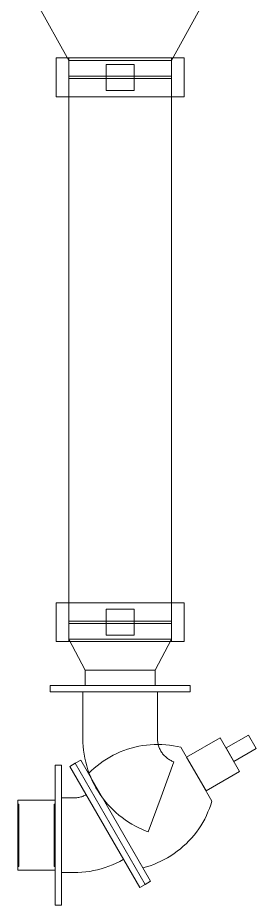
# Model space of a CAD drawing. Header units: metres. Extents: x 63 to 378, y -27 to 78.
# Drawn here: x 160.161 to 160.551, y 35.06 to 36.51 of the extents above; entities that cross this region are included whole.
import ezdxf

# ---------------------------------------------------------------- set-up
doc = ezdxf.new("R2010")
doc.units = ezdxf.units.M
doc.layers.add('P-PIPE', color=7, linetype='Continuous', lineweight=18)

# ---------------------------------------------------------------- blocks, each defined once
blk = doc.blocks.new('Multi-Purpose Valve - Angle - 3-12 Inch - Flanged - 4_-2385580-SEC 9')
at = {"layer": 'P-PIPE', "color": 11, "true_color": 0xff8080}
for p, q in [((74.6531, 35.4186), (74.6531, 35.4085)), ((74.7674, 35.4186), (74.6531, 35.4186)), ((74.6531, 35.4085), (74.7674, 35.4085)), ((74.7064, 35.4085), (74.7064, 35.3323)), ((74.7674, 35.4085), (74.7064, 35.4085)), ((74.8817, 35.4186), (74.7674, 35.4186)), ((74.7674, 35.4085), (74.8817, 35.4085)), ((74.8284, 35.4085), (74.7674, 35.4085)), ((74.8284, 35.3323), (74.8284, 35.4085)), ((74.8817, 35.4085), (74.8817, 35.4186)), ((74.9311, 35.3332), (74.8761, 35.3015)), ((74.9628, 35.2782), (74.9311, 35.3332)), ((74.9628, 35.2782), (74.9311, 35.3332)), ((74.9773, 35.3378), (74.9406, 35.3167)), ((74.99, 35.3158), (74.9773, 35.3378)), ((74.99, 35.3158), (74.9773, 35.3378)), ((74.8666, 35.318), (74.9174, 35.23)), ((74.8666, 35.318), (74.9174, 35.23)), ((74.9406, 35.3167), (74.9533, 35.2947)), ((74.9406, 35.3167), (74.9533, 35.2947)), ((74.9533, 35.2947), (74.99, 35.3158)), ((74.6714, 35.2883), (74.6612, 35.2883)), ((74.6612, 35.2883), (74.6612, 35.0597)), ((74.6612, 35.2883), (74.6612, 35.0597)), ((74.6714, 35.0597), (74.6714, 35.2883)), ((74.6714, 35.0597), (74.6714, 35.2883)), ((74.6854, 35.2866), (74.6941, 35.2917)), ((74.6941, 35.2917), (74.6854, 35.2866)), ((74.7029, 35.2967), (74.6941, 35.2917)), ((74.7029, 35.2967), (74.6941, 35.2917)), ((74.8084, 35.0937), (74.6941, 35.2917)), ((74.6941, 35.2917), (74.8084, 35.0937)), ((74.6941, 35.2917), (74.8084, 35.0937)), ((74.8084, 35.0937), (74.6941, 35.2917)), ((74.8172, 35.0988), (74.7029, 35.2967)), ((74.7029, 35.2967), (74.8172, 35.0988)), ((74.8343, 35.2368), (74.8551, 35.2941)), ((74.9079, 35.2465), (74.8761, 35.3015)), ((74.9079, 35.2465), (74.8761, 35.3015)), ((74.6854, 35.2866), (74.7997, 35.0887)), ((74.7997, 35.0887), (74.6854, 35.2866)), ((74.8045, 35.1208), (74.7156, 35.2747)), ((74.8045, 35.1208), (74.7156, 35.2747)), ((74.9079, 35.2465), (74.9628, 35.2782)), ((74.6917, 35.235), (74.6714, 35.235)), ((74.6714, 35.1131), (74.6714, 35.235)), ((74.6714, 35.1131), (74.6714, 35.235)), ((74.773, 35.1348), (74.712, 35.2404)), ((74.773, 35.1348), (74.712, 35.2404)), ((74.8134, 35.1795), (74.8343, 35.2368)), ((74.6714, 35.1131), (74.6917, 35.1131)), ((74.8084, 35.0937), (74.7997, 35.0887)), ((74.8084, 35.0937), (74.7997, 35.0887)), ((74.8084, 35.0937), (74.8172, 35.0988)), ((74.8172, 35.0988), (74.8084, 35.0937)), ((74.6612, 35.0597), (74.6714, 35.0597))]:
    blk.add_line(p, q, dxfattribs=at)
at = {"layer": 'P-PIPE', "color": 11, "true_color": 0xff8080, "flags": 128}
for points in [[(74.7064, 35.3323), (74.7066, 35.3258), (74.707, 35.3193), (74.7076, 35.3128), (74.7085, 35.3064), (74.7097, 35.3), (74.7111, 35.2936), (74.7128, 35.2874), (74.7147, 35.2811), (74.7169, 35.275), (74.7193, 35.269), (74.7219, 35.263), (74.7248, 35.2572), (74.7279, 35.2515), (74.7313, 35.2459), (74.7348, 35.2405), (74.7386, 35.2352), (74.7426, 35.2301), (74.7468, 35.2251), (74.7512, 35.2203), (74.7558, 35.2157), (74.7605, 35.2112), (74.7654, 35.207), (74.7705, 35.2029), (74.7758, 35.1991), (74.7812, 35.1955), (74.7867, 35.1921), (74.7924, 35.1889), (74.7982, 35.186), (74.8041, 35.1832), (74.8101, 35.1808), (74.8134, 35.1795)], [(74.8551, 35.2941), (74.8536, 35.2947), (74.8521, 35.2953), (74.8506, 35.296), (74.8492, 35.2968), (74.8478, 35.2976), (74.8464, 35.2985), (74.8451, 35.2994), (74.8438, 35.3004), (74.8425, 35.3014), (74.8413, 35.3025), (74.8402, 35.3036), (74.839, 35.3048), (74.838, 35.306), (74.8369, 35.3073), (74.836, 35.3086), (74.8351, 35.31), (74.8342, 35.3113), (74.8334, 35.3127), (74.8326, 35.3142), (74.8319, 35.3156), (74.8313, 35.3171), (74.8307, 35.3187), (74.8302, 35.3202), (74.8298, 35.3218), (74.8294, 35.3233), (74.829, 35.3249), (74.8288, 35.3265), (74.8286, 35.3282), (74.8284, 35.3298), (74.8284, 35.3314), (74.8284, 35.3323)], [(74.7156, 35.2747), (74.7201, 35.2792), (74.7248, 35.2835), (74.7296, 35.2875), (74.7346, 35.2914), (74.7398, 35.2951), (74.7451, 35.2985), (74.7505, 35.3018), (74.7561, 35.3048), (74.7618, 35.3076), (74.7676, 35.3102), (74.7735, 35.3125), (74.7794, 35.3146), (74.7855, 35.3164), (74.7916, 35.3181), (74.7978, 35.3194), (74.804, 35.3205), (74.8103, 35.3214), (74.8166, 35.322), (74.8229, 35.3224), (74.8293, 35.3225), (74.8356, 35.3224), (74.8419, 35.322), (74.8482, 35.3213), (74.8545, 35.3204), (74.8607, 35.3193), (74.8666, 35.318)], [(74.712, 35.2404), (74.7106, 35.2396), (74.7091, 35.2389), (74.7077, 35.2383), (74.7062, 35.2376), (74.7046, 35.2371), (74.7031, 35.2366), (74.7015, 35.2362), (74.6999, 35.2358), (74.6983, 35.2355), (74.6967, 35.2353), (74.6951, 35.2351), (74.6935, 35.235), (74.6918, 35.235), (74.6917, 35.235)], [(74.9174, 35.23), (74.9155, 35.2239), (74.9134, 35.218), (74.911, 35.2121), (74.9084, 35.2063), (74.9056, 35.2006), (74.9025, 35.1951), (74.8993, 35.1897), (74.8958, 35.1844), (74.8921, 35.1792), (74.8882, 35.1743), (74.8841, 35.1694), (74.8798, 35.1648), (74.8754, 35.1603), (74.8707, 35.156), (74.8659, 35.1519), (74.8609, 35.1479), (74.8558, 35.1442), (74.8505, 35.1407), (74.8451, 35.1374), (74.8396, 35.1343), (74.8339, 35.1315), (74.8282, 35.1288), (74.8223, 35.1265), (74.8164, 35.1243), (74.8103, 35.1224), (74.8045, 35.1208)], [(74.6917, 35.1131), (74.6982, 35.1132), (74.7047, 35.1136), (74.7112, 35.1142), (74.7176, 35.1151), (74.724, 35.1163), (74.7303, 35.1177), (74.7366, 35.1194), (74.7428, 35.1213), (74.749, 35.1235), (74.755, 35.1259), (74.7609, 35.1286), (74.7668, 35.1314), (74.7725, 35.1346), (74.773, 35.1348)]]:
    blk.add_lwpolyline(points, dxfattribs=at)
blk = doc.blocks.new('Victaulic-IPS-Reducer No 50-51 - AC-2417794-SEC 9')
at = {"layer": 'P-PIPE', "color": 11, "true_color": 0xff8080}
for p, q in [((74.6833, 35.5202), (74.6833, 35.4944)), ((74.7674, 35.5202), (74.6833, 35.5202)), ((74.8515, 35.5202), (74.7674, 35.5202)), ((74.8515, 35.4944), (74.8515, 35.5202)), ((74.6833, 35.4944), (74.7674, 35.4944)), ((74.6833, 35.4944), (74.7103, 35.4437)), ((74.7674, 35.4944), (74.6833, 35.4944)), ((74.7674, 35.4944), (74.8515, 35.4944)), ((74.8515, 35.4944), (74.7674, 35.4944)), ((74.8246, 35.4437), (74.8515, 35.4944)), ((74.7103, 35.4437), (74.7103, 35.4186)), ((74.7674, 35.4437), (74.7103, 35.4437)), ((74.7103, 35.4437), (74.7674, 35.4437)), ((74.8246, 35.4437), (74.7674, 35.4437)), ((74.7674, 35.4437), (74.8246, 35.4437)), ((74.8246, 35.4186), (74.8246, 35.4437)), ((74.7103, 35.4186), (74.7674, 35.4186)), ((74.7674, 35.4186), (74.8246, 35.4186))]:
    blk.add_line(p, q, dxfattribs=at)
blk = doc.blocks.new('Victaulic-IPS-Rigid Coupling Style 07-W07-107 - AC-V71-SEC 9')
at = {"layer": 'P-PIPE', "color": 11, "true_color": 0xff8080}
for p, q in [((73.3832, 35.3728), (73.3832, 35.3093)), ((73.488, 35.3728), (73.3832, 35.3728)), ((73.4038, 35.3728), (73.4038, 35.3093)), ((73.4038, 35.3728), (73.488, 35.3728)), ((73.5108, 35.3622), (73.4651, 35.3622)), ((73.4651, 35.3622), (73.4651, 35.3199)), ((73.4651, 35.3199), (73.4651, 35.3622)), ((73.4651, 35.3622), (73.4651, 35.3199)), ((73.4651, 35.3622), (73.4651, 35.3199)), ((73.4651, 35.3622), (73.488, 35.3622)), ((73.4651, 35.3622), (73.488, 35.3622)), ((73.5927, 35.3728), (73.488, 35.3728)), ((73.488, 35.3728), (73.5721, 35.3728)), ((73.488, 35.3622), (73.5108, 35.3622)), ((73.488, 35.3622), (73.5108, 35.3622)), ((73.5108, 35.3199), (73.5108, 35.3622)), ((73.5108, 35.3199), (73.5108, 35.3622)), ((73.5108, 35.3199), (73.5108, 35.3622)), ((73.5108, 35.3622), (73.5108, 35.3199)), ((73.5721, 35.3093), (73.5721, 35.3728)), ((73.5927, 35.3093), (73.5927, 35.3728)), ((73.4651, 35.3199), (73.5108, 35.3199)), ((73.488, 35.3199), (73.4651, 35.3199)), ((73.488, 35.3199), (73.4651, 35.3199)), ((73.5108, 35.3199), (73.488, 35.3199)), ((73.5108, 35.3199), (73.488, 35.3199)), ((73.3832, 35.3093), (73.488, 35.3093)), ((73.488, 35.3093), (73.4038, 35.3093)), ((73.488, 35.3093), (73.5927, 35.3093)), ((73.5721, 35.3093), (73.488, 35.3093))]:
    blk.add_line(p, q, dxfattribs=at)
blk = doc.blocks.new('Victaulic-IPS-Reducer No 50-51 - AC-2389675-SEC 9')
at = {"layer": 'P-PIPE', "color": 11, "true_color": 0xff8080}
for p, q in [((74.6309, 36.5664), (74.6309, 36.5344)), ((74.7674, 36.5664), (74.6309, 36.5664)), ((74.9039, 36.5664), (74.7674, 36.5664)), ((74.9039, 36.5344), (74.9039, 36.5664)), ((74.6309, 36.5344), (74.7674, 36.5344)), ((74.6309, 36.5344), (74.6833, 36.4398)), ((74.7674, 36.5344), (74.6309, 36.5344)), ((74.7674, 36.5344), (74.9039, 36.5344)), ((74.9039, 36.5344), (74.7674, 36.5344)), ((74.8515, 36.4398), (74.9039, 36.5344)), ((74.6833, 36.4398), (74.6833, 36.414)), ((74.7674, 36.4398), (74.6833, 36.4398)), ((74.6833, 36.4398), (74.7674, 36.4398)), ((74.8515, 36.4398), (74.7674, 36.4398)), ((74.7674, 36.4398), (74.8515, 36.4398)), ((74.8515, 36.414), (74.8515, 36.4398)), ((74.6833, 36.414), (74.7674, 36.414)), ((74.7674, 36.414), (74.8515, 36.414))]:
    blk.add_line(p, q, dxfattribs=at)
blk = doc.blocks.new('Victaulic-IPS-Rigid Coupling Style 07-W07-107 - AC-2583997-SEC 9')
at = {"layer": 'P-PIPE', "color": 11, "true_color": 0xff8080}
for p, q in [((73.3832, 35.8359), (73.3832, 35.7724)), ((73.488, 35.8359), (73.3832, 35.8359)), ((73.4038, 35.8359), (73.4038, 35.7724)), ((73.4038, 35.8359), (73.488, 35.8359)), ((73.5108, 35.8254), (73.4651, 35.8254)), ((73.4651, 35.8254), (73.4651, 35.783)), ((73.4651, 35.8254), (73.4651, 35.783)), ((73.4651, 35.8254), (73.4651, 35.783)), ((73.4651, 35.783), (73.4651, 35.8254)), ((73.4651, 35.8254), (73.488, 35.8254)), ((73.4651, 35.8254), (73.488, 35.8254)), ((73.5927, 35.8359), (73.488, 35.8359)), ((73.488, 35.8359), (73.5721, 35.8359)), ((73.488, 35.8254), (73.5108, 35.8254)), ((73.488, 35.8254), (73.5108, 35.8254)), ((73.5108, 35.783), (73.5108, 35.8254)), ((73.5108, 35.8254), (73.5108, 35.783)), ((73.5108, 35.783), (73.5108, 35.8254)), ((73.5108, 35.783), (73.5108, 35.8254)), ((73.5721, 35.7724), (73.5721, 35.8359)), ((73.5927, 35.7724), (73.5927, 35.8359)), ((73.4651, 35.783), (73.5108, 35.783)), ((73.488, 35.783), (73.4651, 35.783)), ((73.488, 35.783), (73.4651, 35.783)), ((73.5108, 35.783), (73.488, 35.783)), ((73.5108, 35.783), (73.488, 35.783)), ((73.3832, 35.7724), (73.488, 35.7724)), ((73.488, 35.7724), (73.4038, 35.7724)), ((73.488, 35.7724), (73.5927, 35.7724)), ((73.5721, 35.7724), (73.488, 35.7724))]:
    blk.add_line(p, q, dxfattribs=at)
blk = doc.blocks.new('Non-Connector - AC-V74-SEC 9')
at = {"layer": 'P-PIPE', "color": 11, "true_color": 0xff8080}
for p, q in [((74.4723, 35.2248), (74.4707, 35.2248)), ((74.4707, 35.2248), (74.4707, 35.174)), ((74.4723, 35.174), (74.4723, 35.2248)), ((74.4707, 35.174), (74.4707, 35.1232)), ((74.4723, 35.1232), (74.4723, 35.174)), ((74.4707, 35.1232), (74.4723, 35.1232))]:
    blk.add_line(p, q, dxfattribs=at)
blk = doc.blocks.new('Non-Connector - AC-2603212-SEC 9')
at = {"layer": 'P-PIPE', "color": 11, "true_color": 0xff8080}
for p, q in [((73.8357, 35.2248), (73.8341, 35.2248)), ((73.8341, 35.2248), (73.8341, 35.174)), ((73.8357, 35.174), (73.8357, 35.2248)), ((73.8341, 35.174), (73.8341, 35.1232)), ((73.8357, 35.1232), (73.8357, 35.174)), ((73.8341, 35.1232), (73.8357, 35.1232))]:
    blk.add_line(p, q, dxfattribs=at)

msp = doc.modelspace()

# ---------------------------------------------------------------- linework, layer by layer
at = {"layer": 'P-PIPE', "color": 11, "true_color": 0xff8080}
for p, q in [((160.2448, 36.4102), (160.2448, 35.524)), ((160.413, 36.4102), (160.2448, 36.4102)), ((160.413, 35.524), (160.413, 36.4102)), ((160.2448, 35.524), (160.413, 35.524)), ((160.2227, 35.2312), (160.1615, 35.2312)), ((160.1615, 35.2312), (160.1615, 35.1169)), ((160.2227, 35.1169), (160.2227, 35.2312)), ((160.1615, 35.1169), (160.2227, 35.1169))]:
    msp.add_line(p, q, dxfattribs=at)

# ---------------------------------------------------------------- block references
for name, p in [('Victaulic-IPS-Reducer No 50-51 - AC-2389675-SEC 9', (85.5615, 0)), ('Victaulic-IPS-Rigid Coupling Style 07-W07-107 - AC-2583997-SEC 9', (86.841, 0.6079)), ('Victaulic-IPS-Rigid Coupling Style 07-W07-107 - AC-V71-SEC 9', (86.841, 0.1811)), ('Victaulic-IPS-Reducer No 50-51 - AC-2417794-SEC 9', (85.5615, 0)), ('Multi-Purpose Valve - Angle - 3-12 Inch - Flanged - 4_-2385580-SEC 9', (85.5615, 0)), ('Non-Connector - AC-V74-SEC 9', (85.6908, 0)), ('Non-Connector - AC-2603212-SEC 9', (86.3871, 0))]:
    msp.add_blockref(name, p, dxfattribs=at)

doc.saveas('drawing.dxf')
